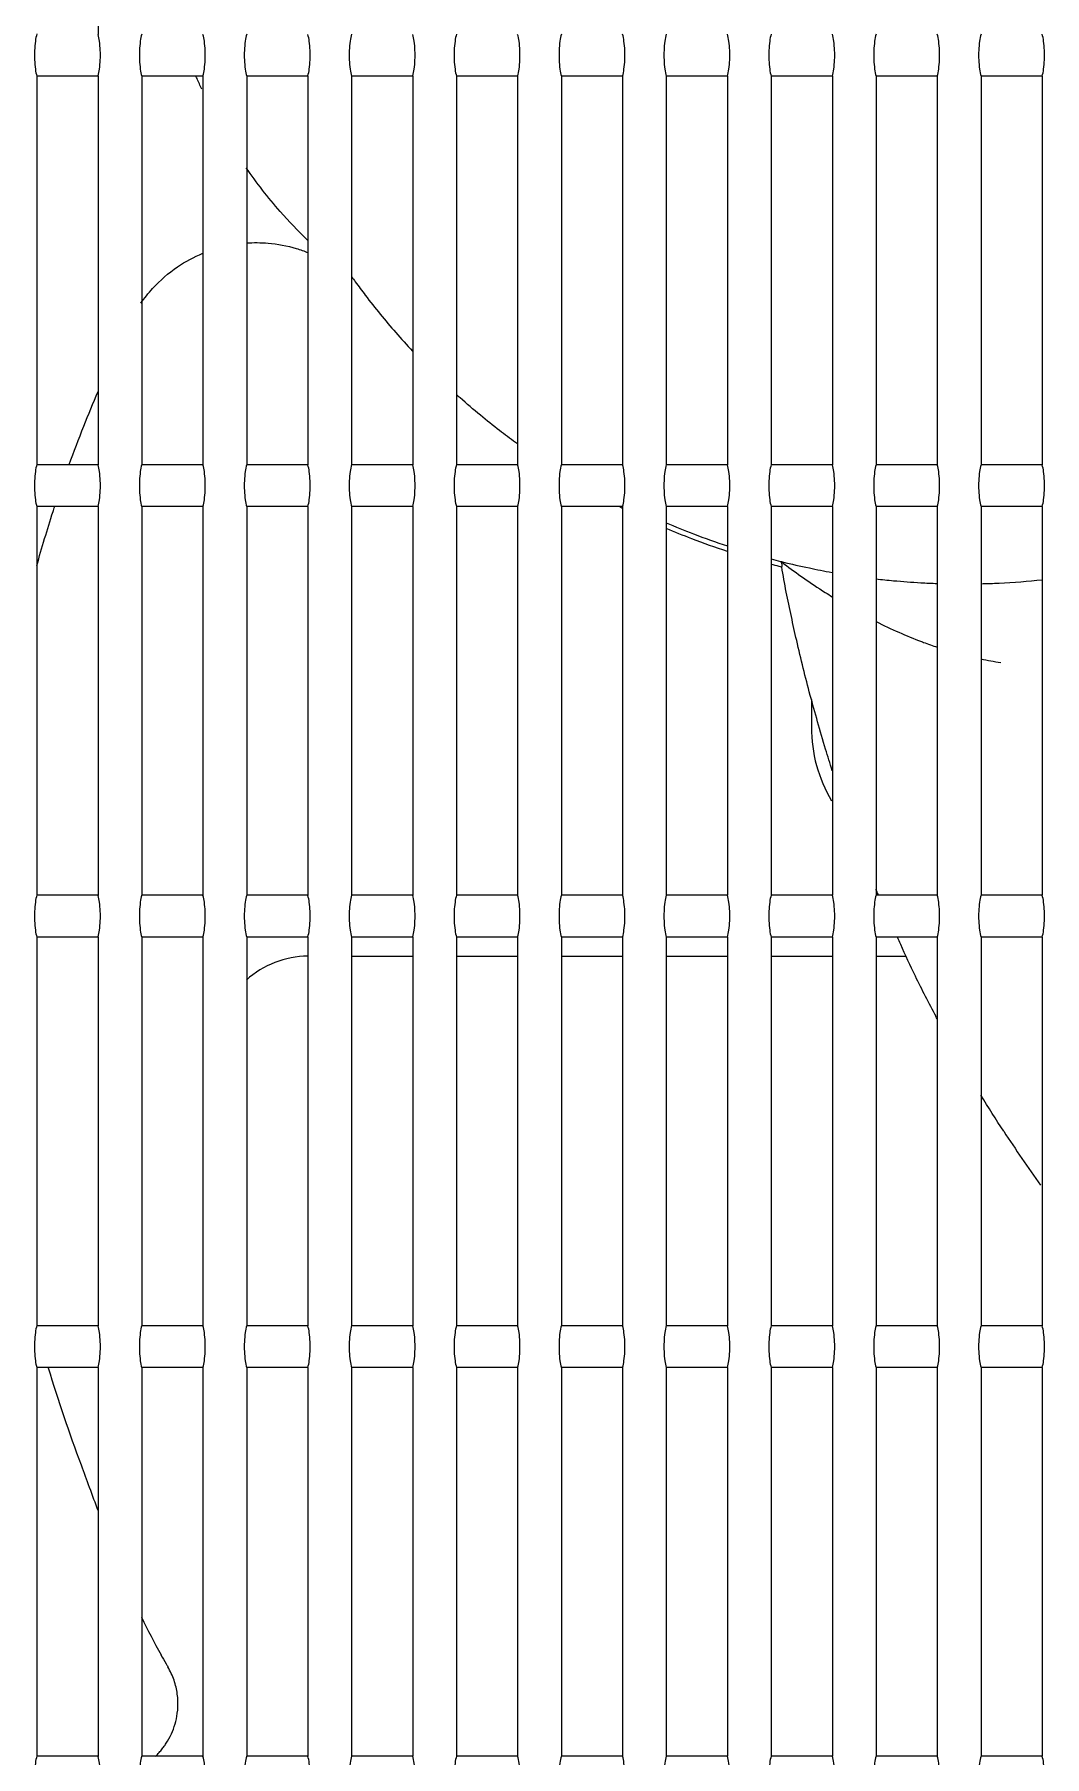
# Model space of a CAD drawing. Header units: millimetres. Extents: x 421 to 5436, y -1186 to -112.
# Drawn here: x 5352.3446 to 5352.5255, y -182.3726 to -182.0642 of the extents above; entities that cross this region are included whole.
import ezdxf

# ---------------------------------------------------------------- set-up
doc = ezdxf.new("R2010")
doc.units = ezdxf.units.MM
doc.layers.add('A-AC', color=150, linetype='Continuous')

msp = doc.modelspace()

# ---------------------------------------------------------------- linework, layer by layer
at = {"layer": 'A-AC', "color": 10, "lineweight": -3, "ltscale": 7.5}
for p, q in [((5352.355963307206, -181.9945235580146), (5352.355963307206, -182.0641893740813)), ((5352.345015385779, -182.0716937097775), (5352.345015385779, -182.1411955562421)), ((5352.355971647826, -182.07165110504), (5352.345024511969, -182.07165110504)), ((5352.355963307206, -182.0716117246814), (5352.355963307206, -182.1412775407478)), ((5352.363800173788, -182.0716888835361), (5352.363800173788, -182.1412003824494)), ((5352.374755682956, -182.07165110504), (5352.363808259935, -182.07165110504)), ((5352.374748357873, -182.0716165389067), (5352.374748357873, -182.1412727265588)), ((5352.382584978228, -182.0716840591876), (5352.382584978228, -182.1412052067637)), ((5352.393539700688, -182.07165110504), (5352.382592026428, -182.07165110504)), ((5352.393533392117, -182.0716213527435), (5352.393533392117, -182.1412679127579)), ((5352.401369799085, -182.0716792365788), (5352.401369799085, -182.1412100293383)), ((5352.412323700963, -182.07165110504), (5352.401375811357, -182.07165110504)), ((5352.412318409952, -182.0716261663431), (5352.412318409952, -182.1412630991938)), ((5352.420154636351, -182.0716744155573), (5352.420154636351, -182.1412148503259)), ((5352.431107683716, -182.07165110504), (5352.420159614636, -182.07165110504)), ((5352.431103411385, -182.0716309798574), (5352.431103411385, -182.1412582857151)), ((5352.438939490014, -182.07166959597), (5352.438939490014, -182.1412196698793)), ((5352.449891648882, -182.07165110504), (5352.438943436178, -182.07165110504)), ((5352.449888396426, -182.0716357934373), (5352.449888396426, -182.1412534721705)), ((5352.457724360069, -182.0716647776646), (5352.457724360069, -182.1412244881506)), ((5352.468675596395, -182.07165110504), (5352.457727275901, -182.07165110504)), ((5352.468673365081, -182.071640607234), (5352.468673365081, -182.1412486584086)), ((5352.476509246509, -182.0716599604893), (5352.476509246509, -182.1412293052917)), ((5352.487459526184, -182.07165110504), (5352.476511133722, -182.07165110504)), ((5352.487458317353, -182.0716454213994), (5352.487458317353, -182.1412438442778)), ((5352.495294149329, -182.0716551442918), (5352.495294149329, -182.1412341214548)), ((5352.506243438182, -182.07165110504), (5352.495295009565, -182.07165110504)), ((5352.506243253247, -182.0716513380619), (5352.506243253247, -182.1412379276558)), ((5352.525027332312, -182.07165110504), (5352.514078903348, -182.07165110504)), ((5352.514079068529, -182.0716503289204), (5352.514079068529, -182.1412389367918)), ((5352.525028172761, -182.0716500468257), (5352.525028172761, -182.1412392188925)), ((5352.355971647826, -182.1412381606779), (5352.345024511969, -182.1412381606779)), ((5352.374755682956, -182.1412381606779), (5352.363808259935, -182.1412381606779)), ((5352.393539700688, -182.1412381606779), (5352.382592026428, -182.1412381606779)), ((5352.412323700963, -182.1412381606779), (5352.401375811357, -182.1412381606779)), ((5352.431107683716, -182.1412381606779), (5352.420159614636, -182.1412381606779)), ((5352.449891648882, -182.1412381606779), (5352.438943436178, -182.1412381606779)), ((5352.468675596395, -182.1412381606779), (5352.457727275901, -182.1412381606779)), ((5352.487459526184, -182.1412381606779), (5352.476511133722, -182.1412381606779)), ((5352.506243438182, -182.1412381606779), (5352.495295009565, -182.1412381606779)), ((5352.525027332312, -182.1412381606779), (5352.514078903348, -182.1412381606779)), ((5352.345015385779, -182.1487818764442), (5352.345015385779, -182.2182837229086)), ((5352.355971647826, -182.1487392717067), (5352.345024511969, -182.1487392717067)), ((5352.355963307206, -182.1486998913481), (5352.355963307206, -182.2183657074145)), ((5352.363800173788, -182.1487770502029), (5352.363800173788, -182.2182885491161)), ((5352.374755682956, -182.1487392717067), (5352.363808259935, -182.1487392717067)), ((5352.374748357873, -182.1487047055734), (5352.374748357873, -182.2183608932255)), ((5352.382584978228, -182.1487722258544), (5352.382584978228, -182.2182933734305)), ((5352.393539700688, -182.1487392717067), (5352.382592026428, -182.1487392717067)), ((5352.393533392117, -182.1487095194102), (5352.393533392117, -182.2183560794247)), ((5352.401369799085, -182.1487674032455), (5352.401369799085, -182.218298196005)), ((5352.412323700963, -182.1487392717067), (5352.401375811357, -182.1487392717067)), ((5352.412318409952, -182.1487143330098), (5352.412318409952, -182.2183512658605)), ((5352.420154636351, -182.1487625822238), (5352.420154636351, -182.2183030169926)), ((5352.431107683716, -182.1487392717067), (5352.420159614636, -182.1487392717067)), ((5352.431103411385, -182.1487191465239), (5352.431103411385, -182.2183464523819)), ((5352.438939490014, -182.1487577626367), (5352.438939490014, -182.218307836546)), ((5352.449891648882, -182.1487392717067), (5352.438943436178, -182.1487392717067)), ((5352.449888396426, -182.1487239601038), (5352.449888396426, -182.2183416388373)), ((5352.457724360069, -182.1487529443314), (5352.457724360069, -182.2183126548173)), ((5352.468675596395, -182.1487392717067), (5352.457727275901, -182.1487392717067)), ((5352.468673365081, -182.1487287739008), (5352.468673365081, -182.2183368250751)), ((5352.476509246509, -182.1487481271561), (5352.476509246509, -182.2183174719582)), ((5352.487459526184, -182.1487392717067), (5352.476511133722, -182.1487392717067)), ((5352.487458317353, -182.1487335880661), (5352.487458317353, -182.2183320109446)), ((5352.495294149329, -182.1487433109585), (5352.495294149329, -182.2183222881215)), ((5352.506243438182, -182.1487392717067), (5352.495295009565, -182.1487392717067)), ((5352.506243253247, -182.1487395047286), (5352.506243253247, -182.2183260943225)), ((5352.525027332312, -182.1487392717067), (5352.514078903348, -182.1487392717067)), ((5352.514079068529, -182.1487384955872), (5352.514079068529, -182.2183271034585)), ((5352.525028172761, -182.1487382134924), (5352.525028172761, -182.218327385559)), ((5352.483705519491, -182.1832880820161), (5352.483705519491, -182.188234882859)), ((5352.355971647826, -182.2183263273446), (5352.345024511969, -182.2183263273446)), ((5352.374755682956, -182.2183263273446), (5352.363808259935, -182.2183263273446)), ((5352.393539700688, -182.2183263273446), (5352.382592026428, -182.2183263273446)), ((5352.412323700963, -182.2183263273446), (5352.401375811357, -182.2183263273446)), ((5352.431107683716, -182.2183263273446), (5352.420159614636, -182.2183263273446)), ((5352.449891648882, -182.2183263273446), (5352.438943436178, -182.2183263273446)), ((5352.468675596395, -182.2183263273446), (5352.457727275901, -182.2183263273446)), ((5352.487459526184, -182.2183263273446), (5352.476511133722, -182.2183263273446)), ((5352.506243438182, -182.2183263273446), (5352.495295009565, -182.2183263273446)), ((5352.525027332312, -182.2183263273446), (5352.514078903348, -182.2183263273446)), ((5352.345015385779, -182.2258700431109), (5352.345015385779, -182.2953718895753)), ((5352.355971647826, -182.2258274383732), (5352.345024511969, -182.2258274383732)), ((5352.355963307206, -182.2257880580146), (5352.355963307206, -182.2954538740812)), ((5352.363800173788, -182.2258652168696), (5352.363800173788, -182.2953767157826)), ((5352.374755682956, -182.2258274383732), (5352.363808259935, -182.2258274383732)), ((5352.374748357873, -182.2257928722399), (5352.374748357873, -182.2954490598922)), ((5352.382584978228, -182.2258603925211), (5352.382584978228, -182.295381540097)), ((5352.393539700688, -182.2258274383732), (5352.382592026428, -182.2258274383732)), ((5352.393533392117, -182.2257976860769), (5352.393533392117, -182.2954442460914)), ((5352.401369799085, -182.2258555699123), (5352.401369799085, -182.2953863626717)), ((5352.412323700963, -182.2258274383732), (5352.401375811357, -182.2258274383732)), ((5352.412318409952, -182.2258024996765), (5352.412318409952, -182.2954394325272)), ((5352.420154636351, -182.2258507488905), (5352.420154636351, -182.2953911836594)), ((5352.431107683716, -182.2258274383732), (5352.420159614636, -182.2258274383732)), ((5352.431103411385, -182.2258073131907), (5352.431103411385, -182.2954346190486)), ((5352.438939490014, -182.2258459293034), (5352.438939490014, -182.2953960032128)), ((5352.449891648882, -182.2258274383732), (5352.438943436178, -182.2258274383732)), ((5352.449888396426, -182.2258121267705), (5352.449888396426, -182.2954298055038)), ((5352.457724360069, -182.2258411109981), (5352.457724360069, -182.2954008214838)), ((5352.468675596395, -182.2258274383732), (5352.457727275901, -182.2258274383732)), ((5352.468673365081, -182.2258169405673), (5352.468673365081, -182.2954249917418)), ((5352.476509246509, -182.2258362938226), (5352.476509246509, -182.295405638625)), ((5352.487459526184, -182.2258274383732), (5352.476511133722, -182.2258274383732)), ((5352.487458317353, -182.2258217547326), (5352.487458317353, -182.2954201776113)), ((5352.495294149329, -182.2258314776252), (5352.495294149329, -182.2954104547882)), ((5352.506243438182, -182.2258274383732), (5352.495295009565, -182.2258274383732)), ((5352.506243253247, -182.2258276713953), (5352.506243253247, -182.2954142609892)), ((5352.525027332312, -182.2258274383732), (5352.514078903348, -182.2258274383732)), ((5352.514079068529, -182.2258266622539), (5352.514079068529, -182.2954152701252)), ((5352.525028172761, -182.2258263801591), (5352.525028172761, -182.2954155522257)), ((5352.401369799085, -182.2292348828589), (5352.412318409952, -182.2292348828589)), ((5352.420154636351, -182.2292348828589), (5352.431103411385, -182.2292348828589)), ((5352.438939490014, -182.2292348828589), (5352.449888396426, -182.2292348828589)), ((5352.457724360069, -182.2292348828589), (5352.468673365081, -182.2292348828589)), ((5352.476509246509, -182.2292348828589), (5352.487458317353, -182.2292348828589)), ((5352.495294149329, -182.2292348828589), (5352.500659065799, -182.2292348828589)), ((5352.355971647826, -182.2954144940111), (5352.345024511969, -182.2954144940111)), ((5352.374755682956, -182.2954144940111), (5352.363808259935, -182.2954144940111)), ((5352.393539700688, -182.2954144940111), (5352.382592026428, -182.2954144940111)), ((5352.412323700963, -182.2954144940111), (5352.401375811357, -182.2954144940111)), ((5352.431107683716, -182.2954144940111), (5352.420159614636, -182.2954144940111)), ((5352.449891648882, -182.2954144940111), (5352.438943436178, -182.2954144940111)), ((5352.468675596395, -182.2954144940111), (5352.457727275901, -182.2954144940111)), ((5352.487459526184, -182.2954144940111), (5352.476511133722, -182.2954144940111)), ((5352.506243438182, -182.2954144940111), (5352.495295009565, -182.2954144940111)), ((5352.525027332312, -182.2954144940111), (5352.514078903348, -182.2954144940111)), ((5352.345015385779, -182.3029582097774), (5352.345015385779, -182.3724600562421)), ((5352.355971647826, -182.30291560504), (5352.345024511969, -182.30291560504)), ((5352.355963307206, -182.3028762246813), (5352.355963307206, -182.3725420407479)), ((5352.363800173788, -182.3029533835361), (5352.363800173788, -182.3724648824493)), ((5352.374755682956, -182.30291560504), (5352.363808259935, -182.30291560504)), ((5352.374748357873, -182.3028810389067), (5352.374748357873, -182.3725372265587)), ((5352.382584978228, -182.3029485591876), (5352.382584978228, -182.3724697067637)), ((5352.393539700688, -182.30291560504), (5352.382592026428, -182.30291560504)), ((5352.393533392117, -182.3028858527434), (5352.393533392117, -182.3725324127581)), ((5352.401369799085, -182.3029437365788), (5352.401369799085, -182.3724745293384)), ((5352.412323700963, -182.30291560504), (5352.401375811357, -182.30291560504)), ((5352.412318409952, -182.3028906663433), (5352.412318409952, -182.3725275991937)), ((5352.420154636351, -182.3029389155572), (5352.420154636351, -182.3724793503261)), ((5352.431107683716, -182.30291560504), (5352.420159614636, -182.30291560504)), ((5352.431103411385, -182.3028954798574), (5352.431103411385, -182.3725227857151)), ((5352.438939490014, -182.3029340959699), (5352.438939490014, -182.3724841698793)), ((5352.449891648882, -182.30291560504), (5352.438943436178, -182.30291560504)), ((5352.449888396426, -182.3029002934372), (5352.449888396426, -182.3725179721705)), ((5352.457724360069, -182.3029292776646), (5352.457724360069, -182.3724889881505)), ((5352.468675596395, -182.30291560504), (5352.457727275901, -182.30291560504)), ((5352.468673365081, -182.302905107234), (5352.468673365081, -182.3725131584085)), ((5352.476509246509, -182.3029244604893), (5352.476509246509, -182.3724938052917)), ((5352.487459526184, -182.30291560504), (5352.476511133722, -182.30291560504)), ((5352.487458317353, -182.3029099213993), (5352.487458317353, -182.3725083442778)), ((5352.495294149329, -182.3029196442919), (5352.495294149329, -182.372498621455)), ((5352.506243438182, -182.30291560504), (5352.495295009565, -182.30291560504)), ((5352.506243253247, -182.3029158380621), (5352.506243253247, -182.3725024276559)), ((5352.525027332312, -182.30291560504), (5352.514078903348, -182.30291560504)), ((5352.514079068529, -182.3029148289206), (5352.514079068529, -182.3725034367919)), ((5352.525028172761, -182.3029145468256), (5352.525028172761, -182.3725037188924)), ((5352.355971647826, -182.3725026606778), (5352.345024511969, -182.3725026606778)), ((5352.374755682956, -182.3725026606778), (5352.363808259935, -182.3725026606778)), ((5352.393539700688, -182.3725026606778), (5352.382592026428, -182.3725026606778)), ((5352.412323700963, -182.3725026606778), (5352.401375811357, -182.3725026606778)), ((5352.431107683716, -182.3725026606778), (5352.420159614636, -182.3725026606778)), ((5352.449891648882, -182.3725026606778), (5352.438943436178, -182.3725026606778)), ((5352.468675596395, -182.3725026606778), (5352.457727275901, -182.3725026606778)), ((5352.487459526184, -182.3725026606778), (5352.476511133722, -182.3725026606778)), ((5352.506243438182, -182.3725026606778), (5352.495295009565, -182.3725026606778)), ((5352.525027332312, -182.3725026606778), (5352.514078903348, -182.3725026606778))]:
    msp.add_line(p, q, dxfattribs=at)
for centre, radius, start, end in [((5352.509538852825, -182.188234882859), 0.02583333333333333, 180, 210.6985158382562), ((5352.393705519492, -182.2459015495256), 0.01666666666666666, 90.55235167866975, 132.0694087033986)]:
    msp.add_arc(centre, radius, start, end, dxfattribs=at)
for points, start_tangent, end_tangent in [([(5352.345015385779, -182.0641073895754), (5352.344745647184, -182.0653827612355), (5352.34460117667, -182.0670357000693), (5352.344601171356, -182.0687652701506), (5352.344745643417, -182.0704183112753), (5352.345015385779, -182.0716937097775)], (-0.003005330463071062, -0.009537714024216552), (0.003005330463071062, -0.009537714024216552)), ([(5352.355963307206, -182.0716117246814), (5352.356218240708, -182.0704222742061), (5352.356364969749, -182.0687674839935), (5352.356364964215, -182.0670334828451), (5352.35621823675, -182.0653787973661), (5352.355963307206, -182.0641893740813)], (0.003038965583391687, 0.009527050340108464), (-0.003038965583391687, 0.009527050340108464)), ([(5352.363800173788, -182.0641122157826), (5352.363531316547, -182.0653825599345), (5352.36338673201, -182.0670355881359), (5352.363386726694, -182.0687653821269), (5352.363531312776, -182.0704185125728), (5352.363800173788, -182.0716888835361)], (-0.003007035304517203, -0.009537176661747809), (0.003007035304517203, -0.009537176661747809)), ([(5352.374748357873, -182.0716165389067), (5352.37500415287, -182.0704220093544), (5352.375150730266, -182.0687673353902), (5352.375150724756, -182.0670336318954), (5352.375004148931, -182.0653790623267), (5352.374748357873, -182.0641845598923)], (0.003036712927884753, 0.009527768605167613), (-0.003036712927884753, 0.009527768605167613)), ([(5352.382584978228, -182.064117040097), (5352.382317000616, -182.0653823547384), (5352.382172299785, -182.0670354739609), (5352.382172294465, -182.0687654963153), (5352.382316996841, -182.0704187177591), (5352.382584978228, -182.0716840591876)], (-0.003008773483714915, -0.009536628446348007), (0.003008773483714915, -0.009536628446348007)), ([(5352.393533392117, -182.0716213527435), (5352.393790049362, -182.07042174856), (5352.393936477549, -182.0687671891574), (5352.393936472061, -182.0670337785432), (5352.393790045442, -182.0653793232229), (5352.393533392117, -182.0641797460914)], (0.003034495449353777, 0.009528475080927232), (-0.003034495449353777, 0.009528475080927232)), ([(5352.401369799085, -182.0641218626718), (5352.401102699443, -182.0653821456388), (5352.400957880038, -182.0670353575356), (5352.400957874714, -182.0687656127245), (5352.401102695661, -182.0704189268431), (5352.401369799085, -182.0716792365788)], (-0.003010545099615503, -0.009536069326676536), (0.003010545099615503, -0.009536069326676536)), ([(5352.412318409952, -182.0716261663431), (5352.412575930261, -182.0704214918096), (5352.412722211662, -182.0687670452826), (5352.412722206195, -182.0670339228011), (5352.412575926358, -182.0653795800681), (5352.412318409952, -182.0641749325271)], (0.003032313000530143, 0.009529169841429833), (-0.003032313000530143, 0.009529169841429833)), ([(5352.420154636351, -182.0641266836594), (5352.41988841308, -182.0653819326255), (5352.419743472813, -182.0670352388511), (5352.419743467482, -182.0687657313636), (5352.419888409294, -182.0704191398343), (5352.420154636351, -182.0716744155573)], (-0.003012350254068336, -0.009535499250003352), (0.003012350254068336, -0.009535499250003352)), ([(5352.431103411385, -182.0716309798574), (5352.43136179564, -182.0704212390899), (5352.431507932666, -182.0687669037536), (5352.431507927219, -182.067034064682), (5352.431361791754, -182.065379832876), (5352.431103411385, -182.0641701190484)], (0.003030165438330697, 0.009529852958799843), (-0.003030165438266767, 0.009529852958820173)), ([(5352.438939490014, -182.0641315032126), (5352.438674141586, -182.0653817156895), (5352.438529078157, -182.0670351178976), (5352.43852907282, -182.0687658522411), (5352.438674137792, -182.0704193567417), (5352.438939490014, -182.07166959597)], (-0.003014189052500852, -0.009534918161986709), (0.003014189052500852, -0.009534918161986709)), ([(5352.449888396426, -182.0716357934373), (5352.450147645573, -182.0704209903879), (5352.450293640622, -182.0687667645584), (5352.450293635195, -182.0670342041976), (5352.450147641703, -182.0653800816592), (5352.449888396426, -182.0641653055038)], (0.003028052623097774, 0.00953052450349668), (-0.003028052623097774, 0.00953052450349668)), ([(5352.457724360069, -182.0641363214838), (5352.457459885016, -182.0653814948205), (5352.457314696118, -182.0670349946661), (5352.457314690771, -182.0687659753671), (5352.457459881214, -182.0704195775756), (5352.457724360069, -182.0716647776646)], (-0.003016061603690541, -0.009534326006737112), (0.003016061603690541, -0.009534326006737112)), ([(5352.468673365081, -182.071640607234), (5352.468933480133, -182.0704207456915), (5352.469079335591, -182.0687666276854), (5352.46907933018, -182.0670343413601), (5352.468933476276, -182.0653803264304), (5352.468673365081, -182.0641604917419)], (0.00302597441880128, 0.009531184544261028), (-0.00302597441880128, 0.009531184544261028)), ([(5352.476509246509, -182.064141138625), (5352.476245643429, -182.0653812700084), (5352.476100326744, -182.0670348691467), (5352.476100321387, -182.068766100751), (5352.476245639618, -182.0704198023464), (5352.476509246509, -182.0716599604893)], (-0.003017968019598277, -0.009533722726861845), (0.003017968019598277, -0.009533722726861845)), ([(5352.487458317353, -182.0716454213994), (5352.487719299388, -182.0704205049881), (5352.487865017628, -182.0687664931231), (5352.487865012232, -182.0670344761809), (5352.487719295543, -182.0653805672016), (5352.487458317353, -182.0641556776111)], (0.003023930692766705, 0.009531833148211497), (-0.003023930692766705, 0.009531833148211497)), ([(5352.495294149329, -182.0641459547883), (5352.495031416887, -182.0653810412423), (5352.494885970085, -182.0670347413291), (5352.494885964717, -182.0687662284029), (5352.495031413066, -182.0704200310643), (5352.495294149329, -182.0716551442918)], (-0.003019908415726924, -0.009533108263343162), (0.003019908415726924, -0.009533108263343162)), ([(5352.506243253247, -182.0716502360876), (5352.506505101512, -182.0704202815084), (5352.50665068413, -182.0687664248755), (5352.506650684069, -182.0670346727093), (5352.506505101468, -182.0653808172397), (5352.506243253247, -182.0641508629635)], (0.003021921315759229, 0.009532470380827838), (-0.003021921315759229, 0.009532470380827838)), ([(5352.514079068529, -182.0641507701253), (5352.513817205452, -182.0653808085115), (5352.513671626193, -182.0670346112029), (5352.513671620813, -182.0687663583326), (5352.513817201621, -182.0704202637405), (5352.514079068529, -182.0716503289204)], (-0.003021882910501941, -0.00953248255572578), (0.003021882910501941, -0.00953248255572578)), ([(5352.525028172761, -182.0716550514276), (5352.525290890362, -182.0704200487296), (5352.525436340478, -182.0687662948098), (5352.525436340418, -182.0670348027884), (5352.525290890319, -182.065381050021), (5352.525028172761, -182.064146047624)], (0.003019946162295541, 0.009533096305861829), (-0.003019946162295541, 0.009533096305861829)), ([(5352.373696579632, -182.0720994941612), (5352.373550511512, -182.0717576007198)], (-0.003946196692109015, 0.009188445552278572), (-0.003911389874279724, 0.009203316209463958)), ([(5352.374534902694, -182.073995621668), (5352.373696579632, -182.0720994941612)], (-0.004141214970475981, 0.009102216135002818), (-0.00394619669031636, 0.009188445553048472)), ([(5352.393447518438, -182.1010009858358), (5352.388578242673, -182.0958776678963), (5352.382482064628, -182.0880521142144)], (-0.007175315745332826, 0.006965259790903631), (-0.005687139518280743, 0.008225353737050429)), ([(5352.382576120322, -182.1015278205066), (5352.386401749158, -182.1015564624929), (5352.391471580333, -182.1025182185306), (5352.393578795101, -182.1032491231638)], (0.009976163361121311, 0.000690046804369633), (0.009297880153735815, -0.003680954311963901)), ([(5352.363638893999, -182.1123101462001), (5352.365731579227, -182.1096931106692), (5352.370206544992, -182.1058129766404), (5352.374725276685, -182.1033725570794)], (0.005704496175158598, 0.008213325963798156), (0.009238309766099321, 0.003828006356524755)), ([(5352.401368026209, -182.1075783035353), (5352.402037973743, -182.1084962550442)], (0.005849961070100226, -0.008110360995560669), (0.005926633830877487, -0.00805450255662623)), ([(5352.402037973743, -182.1084962550442), (5352.402926403905, -182.1096984155213), (5352.403823402714, -182.1108957010119)], (0.005926633830943895, -0.008054502556577364), (0.006076392906251595, -0.007942131278747242)), ([(5352.403823494664, -182.1108957631909), (5352.40928667929, -182.1175726657164), (5352.412271857307, -182.1208809900729)], (0.006073566225347663, -0.007944293128171706), (0.006819137955382469, -0.007314325501743971)), ([(5352.35341449639, -182.1343366435242), (5352.355961703914, -182.1281510802253)], (0.003685040148798234, 0.009296261565906216), (0.003929134018379969, 0.009195754774112308)), ([(5352.420138568395, -182.1286528097492), (5352.420789232992, -182.129240040405)], (0.007401017790114782, -0.006724948748533664), (0.007446278220576193, -0.006674798922946866)), ([(5352.431101821552, -182.1375190524232), (5352.430727762436, -182.137253829716), (5352.427872603017, -182.1351261672255), (5352.424427327343, -182.1323722529041), (5352.420789232997, -182.1292400404077)], (-0.008172519732115368, 0.005762804979190686), (-0.007446280123109692, 0.006674796800516216)), ([(5352.350803336015, -182.1412116484209), (5352.353411990268, -182.1343363535173)], (0.003409559898628172, 0.009400792588801577), (0.003685023546285175, 0.009296268147128927)), ([(5352.345015385779, -182.1411955562421), (5352.344745647184, -182.1424709279022), (5352.34460117667, -182.144123866736), (5352.344601171356, -182.1458534368173), (5352.344745643417, -182.1475064779418), (5352.345015385779, -182.1487818764442)], (-0.003005330463071062, -0.009537714024216552), (0.003005330463071062, -0.009537714024216552)), ([(5352.355963307206, -182.1486998913481), (5352.356218240708, -182.1475104408726), (5352.356364969749, -182.1458556506602), (5352.356364964215, -182.1441216495118), (5352.35621823675, -182.1424669640328), (5352.355963307206, -182.1412775407478)], (0.003038965583391687, 0.009527050340108464), (-0.003038965583391687, 0.009527050340108464)), ([(5352.363800173788, -182.1412003824494), (5352.363531316547, -182.1424707266012), (5352.36338673201, -182.1441237548024), (5352.363386726694, -182.1458535487934), (5352.363531312776, -182.1475066792395), (5352.363800173788, -182.1487770502029)], (-0.003007035304517203, -0.009537176661747809), (0.003007035304517203, -0.009537176661747809)), ([(5352.374748357873, -182.1487047055734), (5352.37500415287, -182.1475101760211), (5352.375150730266, -182.1458555020567), (5352.375150724756, -182.1441217985621), (5352.375004148931, -182.1424672289934), (5352.374748357873, -182.1412727265588)], (0.003036712927884753, 0.009527768605167613), (-0.003036712927884753, 0.009527768605167613)), ([(5352.382584978228, -182.1412052067637), (5352.382317000616, -182.1424705214051), (5352.382172299785, -182.1441236406274), (5352.382172294465, -182.1458536629821), (5352.382316996841, -182.1475068844259), (5352.382584978228, -182.1487722258544)], (-0.003008773483714915, -0.009536628446348007), (0.003008773483714915, -0.009536628446348007)), ([(5352.393533392117, -182.1487095194102), (5352.393790049362, -182.1475099152267), (5352.393936477549, -182.1458553558241), (5352.393936472061, -182.1441219452099), (5352.393790045442, -182.1424674898894), (5352.393533392117, -182.1412679127579)], (0.003034495449353777, 0.009528475080927232), (-0.003034495449353777, 0.009528475080927232)), ([(5352.401369799085, -182.1412100293383), (5352.401102699443, -182.1424703123052), (5352.400957880038, -182.1441235242021), (5352.400957874714, -182.1458537793912), (5352.401102695661, -182.1475070935098), (5352.401369799085, -182.1487674032455)], (-0.003010545099615503, -0.009536069326676536), (0.003010545099615503, -0.009536069326676536)), ([(5352.412318409952, -182.1487143330098), (5352.412575930261, -182.1475096584763), (5352.412722211662, -182.1458552119493), (5352.412722206195, -182.1441220894678), (5352.412575926358, -182.1424677467348), (5352.412318409952, -182.1412630991938)], (0.003032313000530143, 0.009529169841429833), (-0.003032313000530143, 0.009529169841429833)), ([(5352.420154636351, -182.1412148503259), (5352.41988841308, -182.1424700992923), (5352.419743472813, -182.1441234055176), (5352.419743467482, -182.1458538980303), (5352.419888409294, -182.1475073065008), (5352.420154636351, -182.1487625822238)], (-0.003012350254068336, -0.009535499250003352), (0.003012350254068336, -0.009535499250003352)), ([(5352.431103411385, -182.1487191465239), (5352.43136179564, -182.1475094057566), (5352.431507932666, -182.1458550704203), (5352.431507927219, -182.1441222313488), (5352.431361791754, -182.1424679995428), (5352.431103411385, -182.1412582857151)], (0.003030165438330697, 0.009529852958799843), (-0.003030165438266767, 0.009529852958820173)), ([(5352.438939490014, -182.1412196698793), (5352.438674141586, -182.1424698823562), (5352.438529078157, -182.1441232845643), (5352.43852907282, -182.1458540189078), (5352.438674137792, -182.1475075234084), (5352.438939490014, -182.1487577626367)], (-0.003014189052500852, -0.009534918161986709), (0.003014189052500852, -0.009534918161986709)), ([(5352.449888396426, -182.1487239601038), (5352.450147645573, -182.1475091570546), (5352.450293640622, -182.1458549312251), (5352.450293635195, -182.1441223708644), (5352.450147641703, -182.1424682483259), (5352.449888396426, -182.1412534721705)], (0.003028052623097774, 0.00953052450349668), (-0.003028052623097774, 0.00953052450349668)), ([(5352.457724360069, -182.1412244881506), (5352.457459885016, -182.1424696614872), (5352.457314696118, -182.1441231613328), (5352.457314690771, -182.1458541420338), (5352.457459881214, -182.1475077442424), (5352.457724360069, -182.1487529443314)], (-0.003016061603690541, -0.009534326006737112), (0.003016061603690541, -0.009534326006737112)), ([(5352.468673365081, -182.1487287739008), (5352.468933480133, -182.1475089123583), (5352.469079335591, -182.1458547943521), (5352.46907933018, -182.1441225080268), (5352.468933476276, -182.1424684930971), (5352.468673365081, -182.1412486584086)], (0.00302597441880128, 0.009531184544261028), (-0.00302597441880128, 0.009531184544261028)), ([(5352.476509246509, -182.1412293052917), (5352.476245643429, -182.1424694366749), (5352.476100326744, -182.1441230358134), (5352.476100321387, -182.1458542674177), (5352.476245639618, -182.1475079690131), (5352.476509246509, -182.1487481271561)], (-0.003017968019598277, -0.009533722726861845), (0.003017968019598277, -0.009533722726861845)), ([(5352.487458317353, -182.1487335880661), (5352.487719299388, -182.1475086716546), (5352.487865017628, -182.1458546597896), (5352.487865012232, -182.1441226428476), (5352.487719295543, -182.1424687338683), (5352.487458317353, -182.1412438442778)], (0.003023930692766705, 0.009531833148211497), (-0.003023930692766705, 0.009531833148211497)), ([(5352.495294149329, -182.1412341214548), (5352.495031416887, -182.142469207909), (5352.494885970085, -182.1441229079958), (5352.494885964717, -182.1458543950696), (5352.495031413066, -182.147508197731), (5352.495294149329, -182.1487433109585)], (-0.003019908415663599, -0.009533108263363224), (0.003019908415726924, -0.009533108263343162)), ([(5352.506243253247, -182.1487384027544), (5352.506505101512, -182.1475084481749), (5352.50665068413, -182.1458545915423), (5352.506650684069, -182.144122839376), (5352.506505101468, -182.1424689839064), (5352.506243253247, -182.1412390296302)], (0.003021921315759229, 0.009532470380827838), (-0.003021921315759229, 0.009532470380827838)), ([(5352.514079068529, -182.1412389367918), (5352.513817205452, -182.1424689751782), (5352.513671626193, -182.1441227778696), (5352.513671620813, -182.1458545249993), (5352.513817201621, -182.1475084304072), (5352.514079068529, -182.1487384955872)], (-0.003021882910501941, -0.00953248255572578), (0.003021882910501941, -0.00953248255572578)), ([(5352.525028172761, -182.1487432180941), (5352.525290890362, -182.1475082153963), (5352.525436340478, -182.1458544614766), (5352.525436340418, -182.1441229694551), (5352.525290890319, -182.1424692166877), (5352.525028172761, -182.1412342142908)], (0.003019946162295541, 0.009533096305861829), (-0.003019946162295541, 0.009533096305861829)), ([(5352.344992900671, -182.1593406985935), (5352.347915131744, -182.149637822203)], (0.002691913760462317, 0.009630867058901475), (0.003074809218765124, 0.009515542457905224)), ([(5352.347915131744, -182.149637822203), (5352.348212615094, -182.1487231627054)], (0.003074809218160852, 0.009515542458100488), (0.003111024212187168, 0.009503763904432033)), ([(5352.449377397868, -182.1487499218015), (5352.449777763659, -182.1489551207305)], (0.008891362791018822, -0.004576425211722138), (0.008907071648116414, -0.004545775473483126)), ([(5352.449777763659, -182.1489551207305), (5352.449886258595, -182.1490104279796)], (0.008907071649265649, -0.004545775471231299), (0.00891130833008409, -0.004537464473268514)), ([(5352.45770155657, -182.1516393917946), (5352.462590896487, -182.1536234966877), (5352.468660505585, -182.1557864886647)], (0.009189735724103632, -0.003943191261038897), (0.009496085917043724, -0.003134382276641414)), ([(5352.468660507952, -182.1567692619105), (5352.462299563782, -182.1545117381315), (5352.457699156825, -182.1526536279621)], (-0.009503198223356683, 0.003112751761318324), (-0.009201494105798921, 0.003915674427342974)), ([(5352.477940180353, -182.1594482511978), (5352.476497220481, -182.1590791364958)], (-0.009702091554911411, 0.002422688477728126), (-0.009673751321334715, 0.002533482854288702)), ([(5352.476498342852, -182.15811438469), (5352.478191813392, -182.1585489170154)], (0.009669151266380096, -0.002550982906226574), (0.00970291814102922, -0.00241937585928397)), ([(5352.478379836772, -182.1595572189149), (5352.477940180353, -182.1594482511978)], (-0.00971052628213908, 0.002388656384640985), (-0.009702091555231137, 0.002422688476447747)), ([(5352.478191813392, -182.1585489170154), (5352.478363070905, -182.1588616389085), (5352.478440337998, -182.1592024148306), (5352.478379836772, -182.1595572189149)], (0.005899737648471824, -0.0080742241533911), (-0.00336716301584453, -0.009416061449710742)), ([(5352.478191863082, -182.1585489338336), (5352.478540612249, -182.1586358927859)], (0.009699668583029036, -0.00243237114343175), (0.009706149709939393, -0.002406378567109389)), ([(5352.478213835132, -182.1585439621238), (5352.478797352089, -182.1589834628114)], (0.00797219857833016, -0.006036890741737057), (0.008003401445305593, -0.005995462059364594)), ([(5352.481071787603, -182.1727115108781), (5352.480119794453, -182.1684258055864), (5352.479204025647, -182.1640431193825), (5352.478394934025, -182.1595511196056)], (-0.002293735685559354, 0.009733384642804965), (-0.001812650195997987, 0.009834342848759569)), ([(5352.478540612249, -182.1586358927859), (5352.48334055895, -182.159732898614), (5352.487398712374, -182.160517448486)], (0.009706149710317148, -0.002406378565585709), (0.009846247659653673, -0.001746827703227931)), ([(5352.478797352089, -182.1589834628114), (5352.482264539202, -182.1614930235164), (5352.48619477998, -182.164114811419), (5352.487446798422, -182.1648996120641)], (0.008003401445709336, -0.005995462058825634), (0.008509869480629775, -0.005251868374459316)), ([(5352.495281394227, -182.1616760617408), (5352.498423838025, -182.1620058456433), (5352.50329448041, -182.1623701047829), (5352.506232298336, -182.1625040737131)], (0.00993243578597934, -0.001160482381338456), (0.009993998748855289, -0.000346394295390235)), ([(5352.514081010656, -182.1625472701933), (5352.517338002441, -182.1624309575716), (5352.525059564376, -182.1618393805834)], (0.00999721170423128, 0.000236131617495569), (0.009944788262129509, 0.001049374299957444)), ([(5352.495286386838, -182.1693254006991), (5352.499376347197, -182.1712544336901), (5352.503402303129, -182.1729011678874), (5352.503792144508, -182.1730472860797)], (0.008933690190749164, -0.004493237093200423), (0.009373141883456223, -0.003484854549704873)), ([(5352.484823715915, -182.1872738277634), (5352.483495427514, -182.1825392214485), (5352.482259027288, -182.1776810746762), (5352.481071777309, -182.1727115666517)], (-0.002730974226232583, 0.009619863812739417), (-0.002203132966844372, 0.009754291626274229)), ([(5352.503790763779, -182.1730510198452), (5352.506231950551, -182.1739116223275)], (0.009372598575702138, -0.003486315524840839), (0.009487542293441079, -0.003160148925314562)), ([(5352.514071806207, -182.1760292107322), (5352.517609292783, -182.1766581186457)], (0.009793049179203756, -0.002023904092020323), (0.00989114000120283, -0.001471512649148947)), ([(5352.487448131976, -182.1960283561489), (5352.48624303011, -182.192187095347), (5352.48482371689, -182.1872738274481)], (-0.003085058138042341, 0.009512224570777264), (-0.002736420105755122, 0.009618316121069172)), ([(5352.345015385779, -182.2182837229086), (5352.344745647184, -182.2195590945689), (5352.34460117667, -182.2212120334027), (5352.344601171356, -182.2229416034841), (5352.344745643417, -182.2245946446085), (5352.345015385779, -182.2258700431109)], (-0.003005330463071062, -0.009537714024216552), (0.003005330463071062, -0.009537714024216552)), ([(5352.355963307206, -182.2257880580146), (5352.356218240708, -182.2245986075393), (5352.356364969749, -182.222943817327), (5352.356364964215, -182.2212098161785), (5352.35621823675, -182.2195551306995), (5352.355963307206, -182.2183657074145)], (0.003038965583391687, 0.009527050340108464), (-0.003038965583391687, 0.009527050340108464)), ([(5352.363800173788, -182.2182885491161), (5352.363531316547, -182.2195588932677), (5352.36338673201, -182.2212119214691), (5352.363386726694, -182.2229417154601), (5352.363531312776, -182.2245948459063), (5352.363800173788, -182.2258652168696)], (-0.003007035304517203, -0.009537176661747809), (0.003007035304517203, -0.009537176661747809)), ([(5352.374748357873, -182.2257928722399), (5352.37500415287, -182.2245983426876), (5352.375150730266, -182.2229436687235), (5352.375150724756, -182.2212099652286), (5352.375004148931, -182.2195553956601), (5352.374748357873, -182.2183608932255)], (0.003036712927884753, 0.009527768605167613), (-0.003036712927884753, 0.009527768605167613)), ([(5352.382584978228, -182.2182933734305), (5352.382317000616, -182.2195586880719), (5352.382172299785, -182.2212118072941), (5352.382172294465, -182.2229418296486), (5352.382316996841, -182.2245950510926), (5352.382584978228, -182.2258603925211)], (-0.003008773483714915, -0.009536628446348007), (0.003008773483714915, -0.009536628446348007)), ([(5352.393533392117, -182.2257976860769), (5352.393790049362, -182.2245980818934), (5352.393936477549, -182.2229435224906), (5352.393936472061, -182.2212101118764), (5352.393790045442, -182.2195556565562), (5352.393533392117, -182.2183560794247)], (0.003034495449353777, 0.009528475080927232), (-0.003034495449353777, 0.009528475080927232)), ([(5352.401369799085, -182.218298196005), (5352.401102699443, -182.219558478972), (5352.400957880038, -182.2212116908688), (5352.400957874714, -182.2229419460577), (5352.401102695661, -182.2245952601766), (5352.401369799085, -182.2258555699123)], (-0.003010545099615503, -0.009536069326676536), (0.003010545099615503, -0.009536069326676536)), ([(5352.412318409952, -182.2258024996765), (5352.412575930261, -182.2245978251431), (5352.412722211662, -182.222943378616), (5352.412722206195, -182.2212102561346), (5352.412575926358, -182.2195559134016), (5352.412318409952, -182.2183512658605)], (0.003032313000530143, 0.009529169841429833), (-0.003032313000530143, 0.009529169841429833)), ([(5352.420154636351, -182.2183030169926), (5352.41988841308, -182.2195582659588), (5352.419743472813, -182.2212115721843), (5352.419743467482, -182.2229420646968), (5352.419888409294, -182.2245954731675), (5352.420154636351, -182.2258507488905)], (-0.003012350254068336, -0.009535499250003352), (0.003012350254068336, -0.009535499250003352)), ([(5352.431103411385, -182.2258073131907), (5352.43136179564, -182.2245975724234), (5352.431507932666, -182.2229432370871), (5352.431507927219, -182.2212103980153), (5352.431361791754, -182.2195561662093), (5352.431103411385, -182.2183464523819)], (0.003030165438330697, 0.009529852958799843), (-0.003030165438266767, 0.009529852958820173)), ([(5352.438939490014, -182.218307836546), (5352.438674141586, -182.2195580490229), (5352.438529078157, -182.2212114512311), (5352.43852907282, -182.2229421855745), (5352.438674137792, -182.2245956900749), (5352.438939490014, -182.2258459293034)], (-0.003014189052500852, -0.009534918161986709), (0.003014189052500852, -0.009534918161986709)), ([(5352.449888396426, -182.2258121267705), (5352.450147645573, -182.2245973237214), (5352.450293640622, -182.2229430978919), (5352.450293635195, -182.2212105375311), (5352.450147641703, -182.2195564149924), (5352.449888396426, -182.2183416388373)], (0.003028052623097774, 0.00953052450349668), (-0.003028052623097774, 0.00953052450349668)), ([(5352.457724360069, -182.2183126548173), (5352.457459885016, -182.2195578281539), (5352.457314696118, -182.2212113279995), (5352.457314690771, -182.2229423087006), (5352.457459881214, -182.2245959109091), (5352.457724360069, -182.2258411109981)], (-0.003016061603690541, -0.009534326006737112), (0.003016061603690541, -0.009534326006737112)), ([(5352.468673365081, -182.2258169405673), (5352.468933480133, -182.2245970790248), (5352.469079335591, -182.2229429610186), (5352.46907933018, -182.2212106746936), (5352.468933476276, -182.2195566597636), (5352.468673365081, -182.2183368250751)], (0.00302597441880128, 0.009531184544261028), (-0.00302597441880128, 0.009531184544261028)), ([(5352.476509246509, -182.2183174719582), (5352.476245643429, -182.2195576033416), (5352.476100326744, -182.2212112024799), (5352.476100321387, -182.2229424340844), (5352.476245639618, -182.2245961356796), (5352.476509246509, -182.2258362938226)], (-0.003017968019598277, -0.009533722726861845), (0.003017968019598277, -0.009533722726861845)), ([(5352.487458317353, -182.2258217547326), (5352.487719299388, -182.2245968383213), (5352.487865017628, -182.2229428264563), (5352.487865012232, -182.2212108095141), (5352.487719295543, -182.2195569005351), (5352.487458317353, -182.2183320109446)], (0.003023930692766705, 0.009531833148211497), (-0.003023930692766705, 0.009531833148211497)), ([(5352.495294149329, -182.2183222881215), (5352.495031416887, -182.2195573745757), (5352.494885970085, -182.2212110746623), (5352.494885964717, -182.2229425617361), (5352.495031413066, -182.2245963643977), (5352.495294149329, -182.2258314776252)], (-0.003019908415726924, -0.009533108263343162), (0.003019908415726924, -0.009533108263343162)), ([(5352.495654603355, -182.2181650131165), (5352.495267203232, -182.2172998675883)], (-0.004125029293534069, 0.009109562740740405), (-0.004043154978890325, 0.009146195811192455)), ([(5352.495733340198, -182.2183385696558), (5352.495654603355, -182.2181650131165)], (-0.00413754486722266, 0.009103885020787522), (-0.004125029293415716, 0.009109562740793995)), ([(5352.506243253247, -182.2258265694211), (5352.506505101512, -182.2245966148416), (5352.50665068413, -182.2229427582088), (5352.506650684069, -182.2212110060427), (5352.506505101468, -182.2195571505731), (5352.506243253247, -182.2183271962967)], (0.003021921315759229, 0.009532470380827838), (-0.003021921315759229, 0.009532470380827838)), ([(5352.514079068529, -182.2183271034585), (5352.513817205452, -182.2195571418449), (5352.513671626193, -182.2212109445361), (5352.513671620813, -182.222942691666), (5352.513817201621, -182.2245965970737), (5352.514079068529, -182.2258266622539)], (-0.003021882910501941, -0.00953248255572578), (0.003021882910501941, -0.00953248255572578)), ([(5352.525028172761, -182.2258313847608), (5352.525290890362, -182.2245963820631), (5352.525436340478, -182.2229426281431), (5352.525436340418, -182.2212111361216), (5352.525290890319, -182.2195573833544), (5352.525028172761, -182.2183223809573)], (0.003019946162295541, 0.009533096305861829), (-0.003019946162295541, 0.009533096305861829)), ([(5352.502326282909, -182.2328361795767), (5352.499693735113, -182.2271497061836), (5352.499105904841, -182.2258277173671)], (-0.004278168559034933, 0.009038654423114368), (-0.004041681646776933, 0.009146846968551869)), ([(5352.506021365435, -182.2400532427441), (5352.50232962098, -182.2328344654845)], (-0.004688866850494119, 0.008832583294729655), (-0.004417026615849357, 0.008971615009287814)), ([(5352.506238578839, -182.2404636269187), (5352.506020509199, -182.2400537073693)], (-0.004704355997107721, 0.008824343298652693), (-0.004688819510246021, 0.008832608425620161)), ([(5352.518151463755, -182.2606018171841), (5352.514077333034, -182.2541613878238)], (-0.005466669016194559, 0.008373501649093909), (-0.005224117169533847, 0.008526933786478098)), ([(5352.518151030712, -182.2606075012161), (5352.524753322901, -182.2702505501106)], (0.005465718921639401, -0.008374121844685152), (0.005830125402046922, -0.008124631548347729)), ([(5352.345015385779, -182.2953718895753), (5352.344745647184, -182.2966472612354), (5352.34460117667, -182.2983002000694), (5352.344601171356, -182.3000297701506), (5352.344745643417, -182.3016828112752), (5352.345015385779, -182.3029582097774)], (-0.003005330463071062, -0.009537714024216552), (0.003005330463071062, -0.009537714024216552)), ([(5352.355963307206, -182.3028762246813), (5352.356218240708, -182.301686774206), (5352.356364969749, -182.3000319839934), (5352.356364964215, -182.2982979828453), (5352.35621823675, -182.2966432973662), (5352.355963307206, -182.2954538740812)], (0.003038965583391687, 0.009527050340108464), (-0.003038965583391687, 0.009527050340108464)), ([(5352.363800173788, -182.2953767157826), (5352.363531316547, -182.2966470599345), (5352.36338673201, -182.2983000881359), (5352.363386726694, -182.3000298821269), (5352.363531312776, -182.3016830125728), (5352.363800173788, -182.3029533835361)], (-0.003007035304517203, -0.009537176661747809), (0.003007035304517203, -0.009537176661747809)), ([(5352.374748357873, -182.3028810389067), (5352.37500415287, -182.3016865093543), (5352.375150730266, -182.3000318353902), (5352.375150724756, -182.2982981318953), (5352.375004148931, -182.2966435623266), (5352.374748357873, -182.2954490598922)], (0.003036712927884753, 0.009527768605167613), (-0.003036712927884753, 0.009527768605167613)), ([(5352.382584978228, -182.295381540097), (5352.382317000616, -182.2966468547386), (5352.382172299785, -182.2982999739609), (5352.382172294465, -182.3000299963153), (5352.382316996841, -182.3016832177591), (5352.382584978228, -182.3029485591876)], (-0.003008773483714915, -0.009536628446348007), (0.003008773483714915, -0.009536628446348007)), ([(5352.393533392117, -182.3028858527434), (5352.393790049362, -182.3016862485599), (5352.393936477549, -182.3000316891573), (5352.393936472061, -182.2982982785431), (5352.393790045442, -182.2966438232229), (5352.393533392117, -182.2954442460914)], (0.003034495449353777, 0.009528475080927232), (-0.003034495449353777, 0.009528475080927232)), ([(5352.401369799085, -182.2953863626717), (5352.401102699443, -182.2966466456387), (5352.400957880038, -182.2982998575355), (5352.400957874714, -182.3000301127245), (5352.401102695661, -182.3016834268433), (5352.401369799085, -182.3029437365788)], (-0.003010545099615503, -0.009536069326676536), (0.003010545099615503, -0.009536069326676536)), ([(5352.412318409952, -182.3028906663433), (5352.412575930261, -182.3016859918098), (5352.412722211662, -182.3000315452828), (5352.412722206195, -182.2982984228013), (5352.412575926358, -182.2966440800683), (5352.412318409952, -182.2954394325272)], (0.003032313000530143, 0.009529169841429833), (-0.003032313000530143, 0.009529169841429833)), ([(5352.420154636351, -182.2953911836594), (5352.41988841308, -182.2966464326255), (5352.419743472813, -182.298299738851), (5352.419743467482, -182.3000302313635), (5352.419888409294, -182.3016836398342), (5352.420154636351, -182.3029389155572)], (-0.003012350254068336, -0.009535499250003352), (0.003012350254068336, -0.009535499250003352)), ([(5352.431103411385, -182.3028954798574), (5352.43136179564, -182.3016857390901), (5352.431507932666, -182.3000314037538), (5352.431507927219, -182.298298564682), (5352.431361791754, -182.296644332876), (5352.431103411385, -182.2954346190486)], (0.003030165438330697, 0.009529852958799843), (-0.003030165438266767, 0.009529852958820173)), ([(5352.438939490014, -182.2953960032128), (5352.438674141586, -182.2966462156894), (5352.438529078157, -182.2982996178978), (5352.43852907282, -182.3000303522413), (5352.438674137792, -182.3016838567416), (5352.438939490014, -182.3029340959699)], (-0.003014189052500852, -0.009534918161986709), (0.003014189052500852, -0.009534918161986709)), ([(5352.449888396426, -182.3029002934372), (5352.450147645573, -182.3016854903881), (5352.450293640622, -182.3000312645586), (5352.450293635195, -182.2982987041976), (5352.450147641703, -182.2966445816592), (5352.449888396426, -182.2954298055038)], (0.003028052623097774, 0.00953052450349668), (-0.003028052623097774, 0.00953052450349668)), ([(5352.457724360069, -182.2954008214838), (5352.457459885016, -182.2966459948204), (5352.457314696118, -182.2982994946663), (5352.457314690771, -182.3000304753671), (5352.457459881214, -182.3016840775756), (5352.457724360069, -182.3029292776646)], (-0.003016061603690541, -0.009534326006737112), (0.003016061603690541, -0.009534326006737112)), ([(5352.468673365081, -182.302905107234), (5352.468933480133, -182.3016852456915), (5352.469079335591, -182.3000311276853), (5352.46907933018, -182.2982988413601), (5352.468933476276, -182.2966448264303), (5352.468673365081, -182.2954249917418)], (0.00302597441880128, 0.009531184544261028), (-0.00302597441880128, 0.009531184544261028)), ([(5352.476509246509, -182.295405638625), (5352.476245643429, -182.2966457700084), (5352.476100326744, -182.2982993691467), (5352.476100321387, -182.3000306007509), (5352.476245639618, -182.3016843023463), (5352.476509246509, -182.3029244604893)], (-0.003017968019598277, -0.009533722726861845), (0.003017968019598277, -0.009533722726861845)), ([(5352.487458317353, -182.3029099213993), (5352.487719299388, -182.301685004988), (5352.487865017628, -182.3000309931231), (5352.487865012232, -182.2982989761808), (5352.487719295543, -182.2966450672018), (5352.487458317353, -182.2954201776113)], (0.003023930692766705, 0.009531833148211497), (-0.003023930692766705, 0.009531833148211497)), ([(5352.495294149329, -182.2954104547882), (5352.495031416887, -182.2966455412422), (5352.494885970085, -182.298299241329), (5352.494885964717, -182.3000307284028), (5352.495031413066, -182.3016845310644), (5352.495294149329, -182.3029196442919)], (-0.003019908415726924, -0.009533108263343162), (0.003019908415726924, -0.009533108263343162)), ([(5352.506243253247, -182.3029147360876), (5352.506505101512, -182.3016847815084), (5352.50665068413, -182.3000309248755), (5352.506650684069, -182.2982991727094), (5352.506505101468, -182.2966453172396), (5352.506243253247, -182.2954153629635)], (0.003021921315759229, 0.009532470380827838), (-0.003021921315759229, 0.009532470380827838)), ([(5352.514079068529, -182.2954152701252), (5352.513817205452, -182.2966453085114), (5352.513671626193, -182.2982991112028), (5352.513671620813, -182.3000308583328), (5352.513817201621, -182.3016847637405), (5352.514079068529, -182.3029148289206)], (-0.003021882910501941, -0.00953248255572578), (0.003021882910501941, -0.00953248255572578)), ([(5352.525028172761, -182.3029195514275), (5352.525290890362, -182.3016845487298), (5352.525436340478, -182.3000307948098), (5352.525436340418, -182.2982993027883), (5352.525290890319, -182.2966455500209), (5352.525028172761, -182.295410547624)], (0.003019946162295541, 0.009533096305861829), (-0.003019946162295541, 0.009533096305861829)), ([(5352.34702498926, -182.3029357936789), (5352.352929662164, -182.3203508656977)], (0.002923723301313039, -0.009563045647562244), (0.00348534566964894, -0.009372959274586624)), ([(5352.352929847289, -182.3203508122144), (5352.354398651662, -182.3243306014158), (5352.355959798579, -182.3285788737849)], (0.003485316418030448, -0.009372970151782593), (0.003462540704694244, -0.009381407776465935)), ([(5352.363777756013, -182.3476356629694), (5352.36724037473, -182.3543421946847)], (0.004326601512746958, -0.00901557093865362), (0.004858580407717028, -0.00874037736151868)), ([(5352.367239122606, -182.3543428906951), (5352.368148802258, -182.355950193132), (5352.368460713535, -182.356488297851)], (0.004858495129438591, -0.008740424765262926), (0.005037378833070891, -0.008638565534400337)), ([(5352.370257154335, -182.3639294154466), (5352.370163563595, -182.3613835948086), (5352.369573992149, -182.3589139386452), (5352.368462071586, -182.3564874673352)], (0.000623261687461836, 0.009980558344548775), (-0.004998018996701365, 0.00866139746857355)), ([(5352.368415363311, -182.3698068137442), (5352.369287126066, -182.3680823487839), (5352.369889439121, -182.366275323011), (5352.370217427999, -182.364416079864)], (0.005150495238882863, 0.008571604213578983), (0.001002768362314789, 0.00994959575116198)), ([(5352.370217274241, -182.3644161687889), (5352.370231863602, -182.3642539677492), (5352.370245105953, -182.3640917558857), (5352.370257010345, -182.3639295547364)], (0.001002768361592785, 0.009949595751234745), (0.000624185622195922, 0.009980500604130228)), ([(5352.366913625765, -182.3718446659791), (5352.367452168132, -182.3712026083319), (5352.367956416272, -182.370517843769), (5352.36841519589, -182.3698070526777)], (0.006647154788160236, 0.007470966016670029), (0.005150575517635265, 0.008571555975267047)), ([(5352.345015385779, -182.3724600562421), (5352.344745647184, -182.3737354279021), (5352.34460117667, -182.3753883667359), (5352.344601171356, -182.3771179368173), (5352.344745643417, -182.3787709779419), (5352.345015385779, -182.3800463764442)], (-0.003005330463071062, -0.009537714024216552), (0.003005330463071062, -0.009537714024216552)), ([(5352.355963307206, -182.379964391348), (5352.356218240708, -182.3787749408727), (5352.356364969749, -182.3771201506602), (5352.356364964215, -182.3753861495118), (5352.35621823675, -182.3737314640327), (5352.355963307206, -182.3725420407479)], (0.003038965583391687, 0.009527050340108464), (-0.003038965583391687, 0.009527050340108464)), ([(5352.363800173788, -182.3724648824493), (5352.363531316547, -182.3737352266012), (5352.36338673201, -182.3753882548026), (5352.363386726694, -182.3771180487936), (5352.363531312776, -182.3787711792395), (5352.363800173788, -182.3800415502028)], (-0.003007035304517203, -0.009537176661747809), (0.003007035304517203, -0.009537176661747809)), ([(5352.366241505821, -182.3725487005067), (5352.366913625765, -182.3718446659791)], (0.007152766443903881, 0.006988414140487283), (0.006647154788243679, 0.007470966016595787)), ([(5352.374748357873, -182.3799692055734), (5352.37500415287, -182.3787746760211), (5352.375150730266, -182.3771200020569), (5352.375150724756, -182.375386298562), (5352.375004148931, -182.3737317289933), (5352.374748357873, -182.3725372265587)], (0.003036712927884753, 0.009527768605167613), (-0.003036712927884753, 0.009527768605167613)), ([(5352.382584978228, -182.3724697067637), (5352.382317000616, -182.3737350214051), (5352.382172299785, -182.3753881406276), (5352.382172294465, -182.377118162982), (5352.382316996841, -182.3787713844258), (5352.382584978228, -182.3800367258543)], (-0.003008773483714915, -0.009536628446348007), (0.003008773483714915, -0.009536628446348007)), ([(5352.393533392117, -182.3799740194102), (5352.393790049362, -182.3787744152266), (5352.393936477549, -182.377119855824), (5352.393936472061, -182.3753864452099), (5352.393790045442, -182.3737319898896), (5352.393533392117, -182.3725324127581)], (0.003034495449353777, 0.009528475080927232), (-0.003034495449353777, 0.009528475080927232)), ([(5352.401369799085, -182.3724745293384), (5352.401102699443, -182.3737348123054), (5352.400957880038, -182.3753880242023), (5352.400957874714, -182.3771182793912), (5352.401102695661, -182.3787715935098), (5352.401369799085, -182.3800319032455)], (-0.003010545099615503, -0.009536069326676536), (0.003010545099615503, -0.009536069326676536)), ([(5352.412318409952, -182.3799788330098), (5352.412575930261, -182.3787741584763), (5352.412722211662, -182.3771197119493), (5352.412722206195, -182.3753865894678), (5352.412575926358, -182.3737322467348), (5352.412318409952, -182.3725275991937)], (0.003032313000530143, 0.009529169841429833), (-0.003032313000530143, 0.009529169841429833)), ([(5352.420154636351, -182.3724793503261), (5352.41988841308, -182.3737345992922), (5352.419743472813, -182.3753879055178), (5352.419743467482, -182.3771183980302), (5352.419888409294, -182.3787718065009), (5352.420154636351, -182.3800270822239)], (-0.003012350254068336, -0.009535499250003352), (0.003012350254068336, -0.009535499250003352)), ([(5352.431103411385, -182.3799836465239), (5352.43136179564, -182.3787739057566), (5352.431507932666, -182.3771195704203), (5352.431507927219, -182.3753867313487), (5352.431361791754, -182.3737324995427), (5352.431103411385, -182.3725227857151)], (0.003030165438266767, 0.009529852958820173), (-0.003030165438266767, 0.009529852958820173)), ([(5352.438939490014, -182.3724841698793), (5352.438674141586, -182.3737343823561), (5352.438529078157, -182.3753877845643), (5352.43852907282, -182.3771185189078), (5352.438674137792, -182.3787720234084), (5352.438939490014, -182.3800222626367)], (-0.003014189052500852, -0.009534918161986709), (0.003014189052500852, -0.009534918161986709)), ([(5352.449888396426, -182.379988460104), (5352.450147645573, -182.3787736570546), (5352.450293640622, -182.3771194312251), (5352.450293635195, -182.3753868708643), (5352.450147641703, -182.3737327483259), (5352.449888396426, -182.3725179721705)], (0.003028052623097774, 0.00953052450349668), (-0.003028052623097774, 0.00953052450349668)), ([(5352.457724360069, -182.3724889881505), (5352.457459885016, -182.3737341614872), (5352.457314696118, -182.3753876613328), (5352.457314690771, -182.3771186420338), (5352.457459881214, -182.3787722442423), (5352.457724360069, -182.3800174443313)], (-0.003016061603690541, -0.009534326006737112), (0.003016061603690541, -0.009534326006737112)), ([(5352.468673365081, -182.3799932739007), (5352.468933480133, -182.3787734123582), (5352.469079335591, -182.377119294352), (5352.46907933018, -182.3753870080268), (5352.468933476276, -182.3737329930971), (5352.468673365081, -182.3725131584085)], (0.00302597441880128, 0.009531184544261028), (-0.00302597441880128, 0.009531184544261028)), ([(5352.476509246509, -182.3724938052917), (5352.476245643429, -182.3737339366751), (5352.476100326744, -182.3753875358134), (5352.476100321387, -182.3771187674176), (5352.476245639618, -182.378772469013), (5352.476509246509, -182.380012627156)], (-0.003017968019598277, -0.009533722726861845), (0.003017968019598277, -0.009533722726861845)), ([(5352.487458317353, -182.379998088066), (5352.487719299388, -182.3787731716548), (5352.487865017628, -182.3771191597896), (5352.487865012232, -182.3753871428476), (5352.487719295543, -182.3737332338683), (5352.487458317353, -182.3725083442778)], (0.003023930692766705, 0.009531833148211497), (-0.003023930692766705, 0.009531833148211497)), ([(5352.495294149329, -182.372498621455), (5352.495031416887, -182.373733707909), (5352.494885970085, -182.3753874079957), (5352.494885964717, -182.3771188950695), (5352.495031413066, -182.3787726977309), (5352.495294149329, -182.3800078109584)], (-0.003019908415726924, -0.009533108263343162), (0.003019908415726924, -0.009533108263343162)), ([(5352.506243253247, -182.3800029027543), (5352.506505101512, -182.3787729481751), (5352.50665068413, -182.3771190915422), (5352.506650684069, -182.3753873393759), (5352.506505101468, -182.3737334839063), (5352.506243253247, -182.3725035296302)], (0.003021921315759229, 0.009532470380827838), (-0.003021921315759229, 0.009532470380827838)), ([(5352.514079068529, -182.3725034367919), (5352.513817205452, -182.3737334751781), (5352.513671626193, -182.3753872778695), (5352.513671620813, -182.3771190249993), (5352.513817201621, -182.3787729304072), (5352.514079068529, -182.3800029955871)], (-0.003021882910501941, -0.00953248255572578), (0.003021882910501941, -0.00953248255572578)), ([(5352.525028172761, -182.3800077180942), (5352.525290890362, -182.3787727153963), (5352.525436340478, -182.3771189614765), (5352.525436340418, -182.3753874694551), (5352.525290890319, -182.3737337166876), (5352.525028172761, -182.3724987142907)], (0.003019946162295541, 0.009533096305861829), (-0.003019946162295541, 0.009533096305861829))]:
    msp.add_spline(points, degree=3, dxfattribs=dict(at, start_tangent=start_tangent, end_tangent=end_tangent))

doc.saveas('drawing.dxf')
